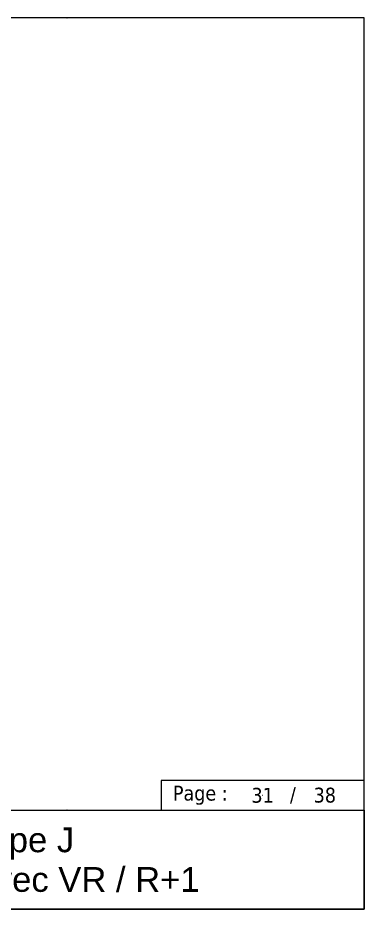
# Model space of a CAD drawing. Header units: millimetres. Extents: x -20000 to 230000, y -17405 to 25402.
# Drawn here: x 96004 to 99500, y -9500 to -500 of the extents above; entities that cross this region are included whole.
import ezdxf
from ezdxf.enums import TextEntityAlignment as Align

# ---------------------------------------------------------------- set-up
doc = ezdxf.new("R2010")
doc.units = ezdxf.units.MM
doc.header["$PDMODE"] = 35
doc.header["$PDSIZE"] = 0.5
doc.layers.get('0').update_dxf_attribs({"lineweight": 13})
for name, color, linetype, lineweight in [('0 - 1 (validé)', 3, 'Continuous', 13), ('1 - Cartouche', 7, 'Continuous', 13), ('1 - Texte', 7, 'Continuous', 13)]:
    doc.layers.add(name, color=color, linetype=linetype, lineweight=lineweight)
for name, color, linetype, lineweight, plot in [('0 - Trame', 1, 'Continuous', 0, False), ('Intouchable', 252, 'Continuous', 13, False), ('Non visible', 163, 'Continuous', 25, False)]:
    doc.layers.add(name, color=color, linetype=linetype, lineweight=lineweight, plot=plot)
doc.styles.get("Standard").update_dxf_attribs({"font": 'ARIALUNI.TTF'})
doc.styles.add('Texte Poralu', font='tahomabd.ttf')

# ---------------------------------------------------------------- blocks, each defined once
blk = doc.blocks.new('Cadre Coupe_Elev')
for p in [(6500, 9500), (8000, 9500), (6500, 1500), (8000, 1500), (6500, 500), (8000, 500)]:
    blk.add_point(p)
at = {"layer": '0 - Trame'}
for points in [[(500, 500), (9500, 500), (9500, 9500), (500, 9500)], [(500, 1500), (9500, 1500), (9500, 500), (500, 500)]]:
    blk.add_lwpolyline(points, close=True, dxfattribs=at)
at = {"color": 7}
blk.add_attdef('REPERE_1', text='', height=300, dxfattribs=at).set_placement((1000, 9000), align=Align.MIDDLE_CENTER)
at = {"layer": '1 - Texte', "color": 7}
for tag, p in [('DEFINITION1', (5000, 1200)), ('DEFINITION2', (5000, 800))]:
    blk.add_attdef(tag, text='', height=250, dxfattribs=at).set_placement(p, align=Align.MIDDLE_CENTER)
at = {"layer": 'Non visible', "style": 'Texte Poralu'}
for p in [(5447.1, 4905.8), (5447.1, 4605.8)]:
    blk.add_attdef('REPERE_2', text='', height=35, dxfattribs=at).set_placement(p, align=Align.MIDDLE_LEFT)
blk = doc.blocks.new('Cartouche - Total de page')
at = {"layer": '1 - Cartouche', "color": 0, "insert": (0, 0), "char_height": 5, "attachment_point": 5, "style": 'Texte Poralu'}
blk.add_mtext('38', dxfattribs=at)

msp = doc.modelspace()

# ---------------------------------------------------------------- linework, layer by layer
at = {"layer": 'Intouchable'}
msp.add_lwpolyline([(97450, -8500), (99500, -8500), (99500, -8200), (97450, -8200)], close=True, dxfattribs=at)
msp.add_point((98475, -8350), dxfattribs=at)

# ---------------------------------------------------------------- block references
at = {"layer": '0 - 1 (validé)'}
ref = msp.add_blockref('Cadre Coupe_Elev', (90000, -10000), dxfattribs=at)
ref.add_attrib('DEFINITION1', 'Coupe de Principe J', dxfattribs={"layer": '1 - Texte', "color": 7, "height": 250}).set_placement((95000, -8800), align=Align.MIDDLE_CENTER)
ref.add_attrib('DEFINITION2', 'Fenêtre sur All. vitrée avec VR / R+1', dxfattribs={"layer": '1 - Texte', "color": 7, "height": 250}).set_placement((95000, -9200), align=Align.MIDDLE_CENTER)
at = {"layer": 'Intouchable', "xscale": 30, "yscale": 30, "zscale": 30}
msp.add_blockref('Cartouche - Total de page', (99102.9, -8350), dxfattribs=at)

# ---------------------------------------------------------------- texts
at = {"style": 'Texte Poralu'}
msp.add_attdef('31', text='', height=150, dxfattribs=at).set_placement((98475, -8350), align=Align.MIDDLE_CENTER)
at = {"layer": 'Intouchable', "char_height": 150, "style": 'Texte Poralu'}
for s, insert, attachment_point in [('Page : ', (97569.36, -8350), 4), ('/', (98780.84, -8350), 5)]:
    msp.add_mtext(s, dxfattribs=dict(at, insert=insert, attachment_point=attachment_point))

doc.saveas('drawing.dxf')
